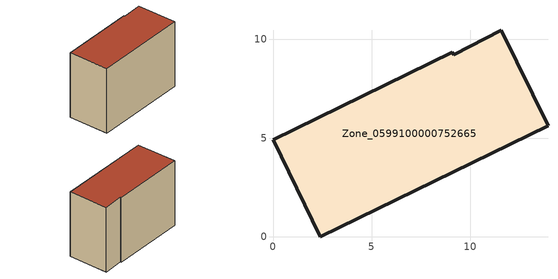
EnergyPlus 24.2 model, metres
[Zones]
Zone_0599100000752665
 floor ground (C_G): 11.55,10.48 13.93,5.62 2.4,0 0,4.91 9.08,9.34 9.14,9.23 z0
 wall outside (C_F): 2.4,0 13.93,5.62 11.55,10.48 9.14,9.23 9.08,9.34 0,4.91 2.4,0 z0:8.97
 roof outside (C_R): 13.93,5.62 11.55,10.48 9.14,9.23 9.08,9.34 0,4.91 2.4,0 z8.97
[BUILDING]
Pand.0599100000752665: North Axis=0; Terrain=City; Loads Convergence Tolerance Value=0.04; Temperature Convergence Tolerance Value=0.4; Solar Distribution=FullExterior; Maximum Number of Warmup Days=25; Minimum Number of Warmup Days=1
[Site:Location]
Rotterdam.The.Hague.AP_ZH_NLD Design_Conditions: Latitude=51.96; Longitude=4.45; Time Zone=1; Elevation=-4.5
[SITE:GROUNDTEMPERATURE:BUILDINGSURFACE]
18, 18, 18, 18, 18, 18, 18, 18, 18, 18, 18, 18
[MATERIAL] Thermal Absorptance=0.9; Solar Absorptance=0.7; Visible Absorptance=0.7
Name | Roughness | Thickness | Conductivity | Density | Specific Heat
G.TI.2006-2014 | MediumSmooth | 0.15 | 0.06 | 540 | 1210
F.TI.2006-2014 | Rough | 0.3 | 0.12 | 1920 | 840
R.TI.2006-2014 | MediumRough | 0.2 | 0.08 | 1500 | 1000
[CONSTRUCTION]
C_G: G.TI.2006-2014
C_F: F.TI.2006-2014
C_R: R.TI.2006-2014
[ZONE]
Zone_0599100000752665: Type=1; Multiplier=1; Ceiling Height=Autocalculate; Volume=Autocalculate; Floor Area=autocalculate; Part of Total Floor Area=Yes
[ZONEINFILTRATION:DESIGNFLOWRATE]
Infil_Zone_0599100000752665: Zone or ZoneList or Space or SpaceList=Zone_0599100000752665; Schedule=AlwaysOn; Design Flow Rate Calculation Method=Flow/Area; Flow Rate per Floor Area=0.0015; Constant Term Coefficient=1; Temperature Term Coefficient=0; Velocity Term Coefficient=0; Velocity Squared Term Coefficient=0
[HVACTEMPLATE:ZONE:IDEALLOADSAIRSYSTEM]
Zone_0599100000752665: Maximum Heating Supply Air Temperature=50; Minimum Cooling Supply Air Temperature=13; Maximum Heating Supply Air Humidity Ratio=0.0156; Minimum Cooling Supply Air Humidity Ratio=0.0077; Heating Limit=NoLimit; Cooling Limit=NoLimit; Dehumidification Control Type=ConstantSensibleHeatRatio; Cooling Sensible Heat Ratio=0.7; Dehumidification Setpoint=60; Humidification Control Type=None; Humidification Setpoint=30; Outdoor Air Method=None; Outdoor Air Flow Rate per Person=0.00944; Outdoor Air Flow Rate per Zone Floor Area=0; Outdoor Air Flow Rate per Zone=0; Demand Controlled Ventilation Type=None; Outdoor Air Economizer Type=NoEconomizer; Heat Recovery Type=None; Sensible Heat Recovery Effectiveness=0.7; Latent Heat Recovery Effectiveness=0.65
[ZONECONTROL:THERMOSTAT]
ThermostatControl_Zone_0599100000752665: Zone or ZoneList=Zone_0599100000752665; Control Type Schedule=DualSetpointControlType; Control 1=Thermostat_Zone_0599100000752665; Temperature Difference Between Cutout And Setpoint=0
[THERMOSTATSETPOINT:DUALSETPOINT]
Thermostat_Zone_0599100000752665: Heating Setpoint Temperature Schedule=HeatingSetpoint_Zone_0599100000752665; Cooling Setpoint Temperature Schedule=CoolingSetpoint_Zone_0599100000752665
[SCHEDULE:COMPACT]
HeatingSetpoint_Zone_0599100000752665: Through: 12/31, For: AllDays, Until: 24:00, 21
CoolingSetpoint_Zone_0599100000752665: Through: 12/31, For: AllDays, Until: 24:00, 24
DualSetpointControlType: Through: 12/31, For: AllDays, Until: 24:00, 4
AlwaysOn: Through: 12/31, For: AllDays, Until: 24:00, 1
